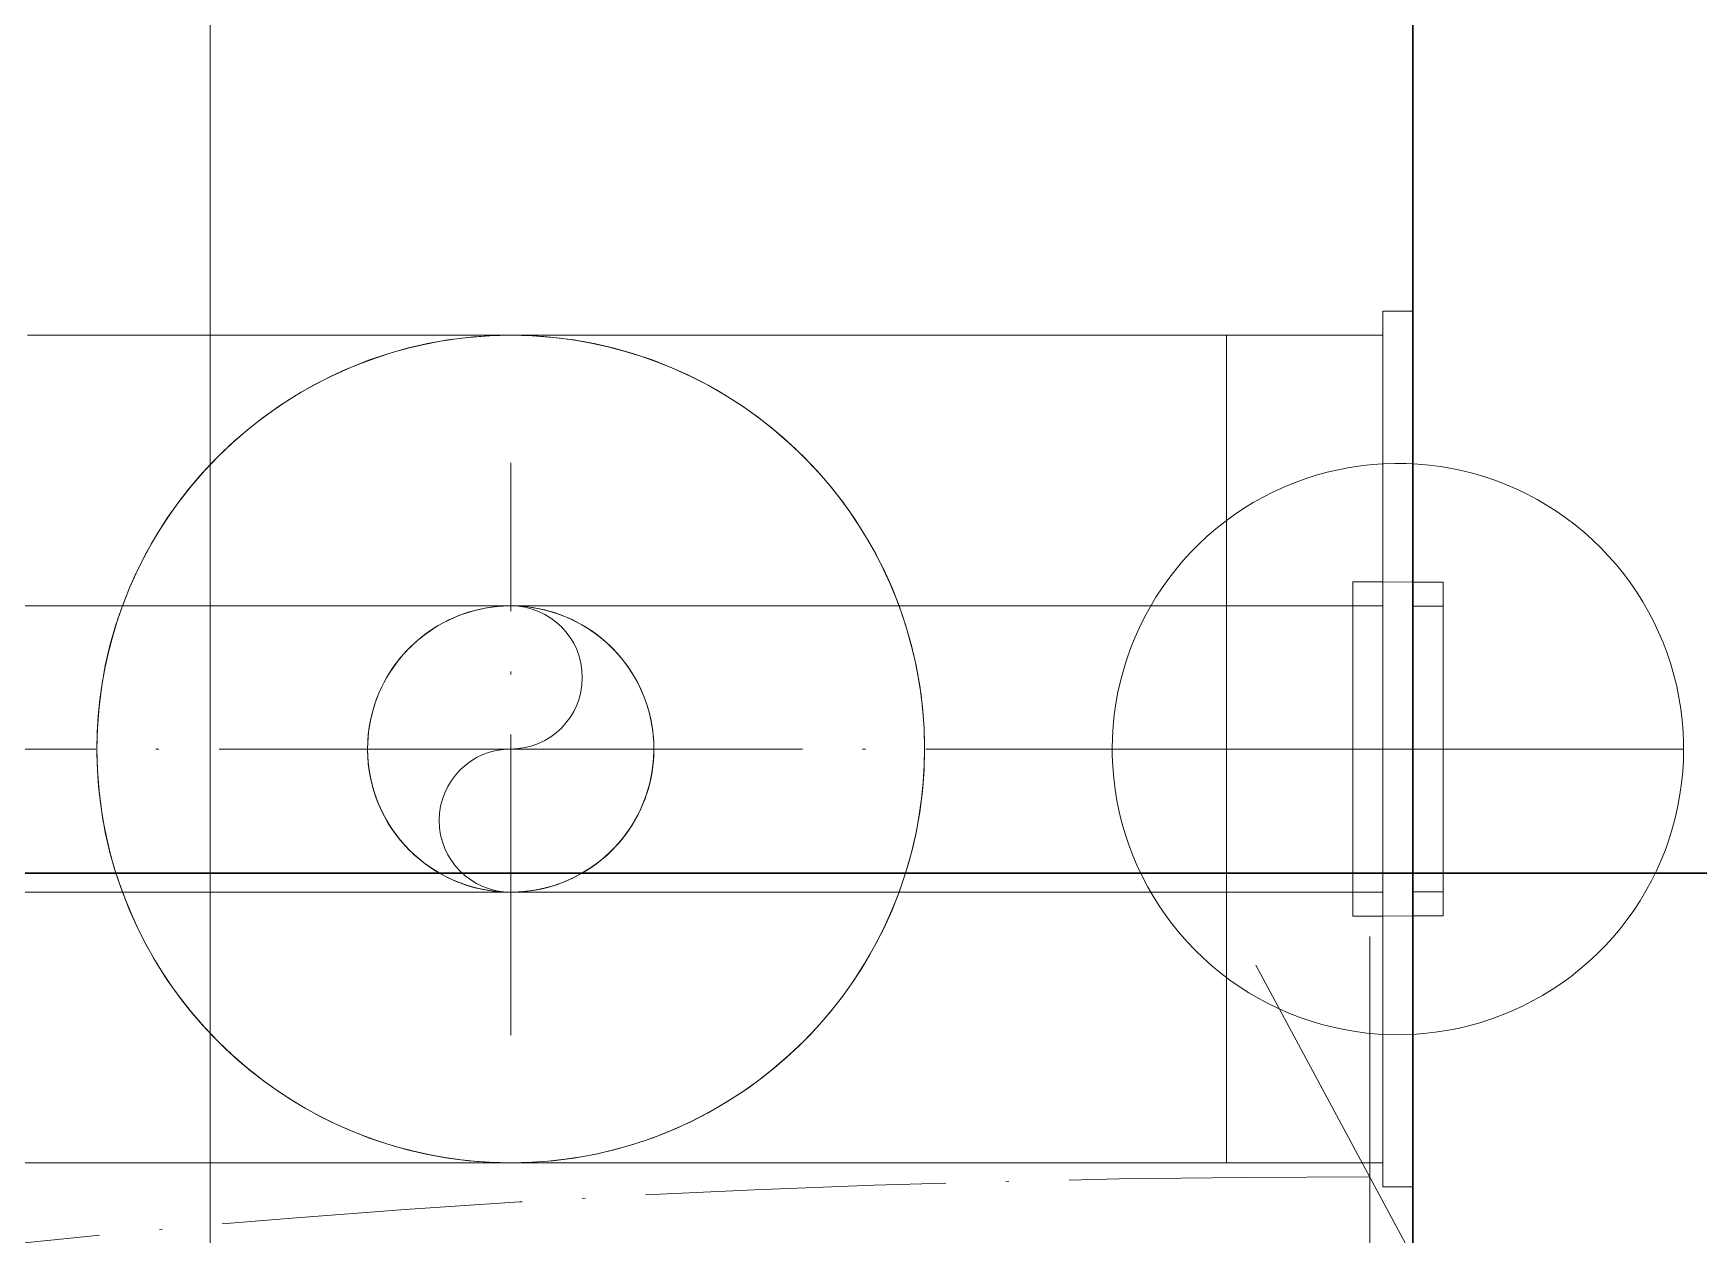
# Model space of a CAD drawing. Header units: millimetres. Extents: x -88595 to 880822, y -1054509 to -148035.
# Drawn here: x 181507.4 to 181562.8, y -269249 to -269209 of the extents above; entities that cross this region are included whole.
import ezdxf

# ---------------------------------------------------------------- set-up
doc = ezdxf.new("R2010")
doc.units = ezdxf.units.MM
for name, pattern in [('$0$ADSK_Осевая', [14, 10, -2, 0, -2]), ('$3$ADSK_Осевая', [14, 10, -2, 0, -2]), ('ADSK_Линия сетки', [25, 20, -2.5, 0, -2.5])]:
    doc.linetypes.add(name, pattern=pattern)
for name, color, linetype, lineweight in [('Витраж', 7, 'Continuous', 9), ('Изоляция', 7, 'Continuous', 18), ('Оборудование', 7, 'Continuous', 18), ('Оси', 7, 'Continuous', 9), ('Стены наружные', 7, 'Continuous', 18), ('Трубопровод', 7, 'Continuous', 18), ('Трубопроводы', 7, 'Continuous', 18)]:
    doc.layers.add(name, color=color, linetype=linetype, lineweight=lineweight)

# ---------------------------------------------------------------- blocks, each defined once
blk = doc.blocks.new('$0$ADSK_Настенный внутренний блок кондиционера1 - AS12BS4HRA-3264940-В_Координация_1 этаж ОВ3')
at = {"layer": 'Оборудование', "color": 150, "lineweight": 30, "true_color": 0x0080ff}
blk.add_line((427.5, 0), (-427.5, 0), dxfattribs=at)
blk = doc.blocks.new('$0$ADSK_МедьПайка_Отвод-гнутая труба - Отвод _гнутая труба_-V44-В_Координация_1 этаж ОВ3')
at = {"layer": 'Трубопроводы', "color": 134, "true_color": 0x00a6a6}
for p, q in [((7945.084, -7785.931), (7940.324, -7785.931)), ((7949.844, -7785.931), (7945.084, -7785.931))]:
    blk.add_line(p, q, dxfattribs=at)
at = {"layer": 'Трубопроводы', "color": 134, "true_color": 0x00a6a6, "flags": 128}
for points in [[(7940.324, -7809.731), (7940.324, -7809.712), (7940.324, -7809.655), (7940.324, -7809.56), (7940.324, -7809.427), (7940.324, -7809.257), (7940.324, -7809.049), (7940.324, -7808.804), (7940.324, -7808.523), (7940.324, -7808.205), (7940.324, -7807.852), (7940.324, -7807.464), (7940.324, -7807.042), (7940.324, -7806.585), (7940.324, -7806.096), (7940.324, -7805.574), (7940.324, -7805.021), (7940.324, -7804.437), (7940.324, -7803.824), (7940.324, -7803.182), (7940.324, -7802.513), (7940.324, -7801.817), (7940.324, -7801.095), (7940.324, -7800.35), (7940.324, -7799.581), (7940.324, -7798.79), (7940.324, -7797.979), (7940.324, -7797.149), (7940.324, -7796.3), (7940.324, -7795.435), (7940.324, -7794.555), (7940.324, -7793.661), (7940.324, -7792.755), (7940.324, -7791.838), (7940.324, -7790.911), (7940.324, -7789.976), (7940.324, -7789.035), (7940.324, -7788.089), (7940.324, -7787.139), (7940.324, -7786.188), (7940.324, -7785.931)], [(7949.844, -7785.931), (7949.844, -7786.883), (7949.844, -7787.833), (7949.844, -7788.78), (7949.844, -7789.723), (7949.844, -7790.659), (7949.844, -7791.588), (7949.844, -7792.508), (7949.844, -7793.418), (7949.844, -7794.315), (7949.844, -7795.199), (7949.844, -7796.068), (7949.844, -7796.921), (7949.844, -7797.757), (7949.844, -7798.573), (7949.844, -7799.37), (7949.844, -7800.144), (7949.844, -7800.896), (7949.844, -7801.624), (7949.844, -7802.327), (7949.844, -7803.004), (7949.844, -7803.654), (7949.844, -7804.275), (7949.844, -7804.866), (7949.844, -7805.428), (7949.844, -7805.958), (7949.844, -7806.456), (7949.844, -7806.922), (7949.844, -7807.353), (7949.844, -7807.751), (7949.844, -7808.114), (7949.844, -7808.441), (7949.844, -7808.732), (7949.844, -7808.986), (7949.844, -7809.204), (7949.844, -7809.385), (7949.844, -7809.528), (7949.844, -7809.633), (7949.844, -7809.7), (7949.844, -7809.73)], [(7940.324, -7809.731), (7940.328, -7809.541), (7940.339, -7809.351), (7940.358, -7809.161), (7940.385, -7808.973), (7940.419, -7808.785), (7940.461, -7808.6), (7940.51, -7808.416), (7940.566, -7808.234), (7940.629, -7808.054), (7940.7, -7807.877), (7940.778, -7807.704), (7940.862, -7807.533), (7940.953, -7807.366), (7941.051, -7807.203), (7941.156, -7807.043), (7941.266, -7806.888), (7941.383, -7806.738), (7941.506, -7806.592), (7941.634, -7806.452), (7941.768, -7806.316), (7941.907, -7806.187), (7942.051, -7806.062), (7942.2, -7805.944), (7942.354, -7805.832), (7942.512, -7805.726), (7942.675, -7805.626), (7942.841, -7805.533), (7943.01, -7805.447), (7943.183, -7805.367), (7943.359, -7805.295), (7943.538, -7805.229), (7943.719, -7805.171), (7943.903, -7805.12), (7944.088, -7805.076), (7944.275, -7805.04), (7944.463, -7805.012), (7944.653, -7804.991), (7944.842, -7804.977), (7945.033, -7804.971), (7945.084, -7804.971)], [(7945.084, -7804.971), (7945.275, -7804.975), (7945.465, -7804.986), (7945.654, -7805.005), (7945.843, -7805.032), (7946.03, -7805.066), (7946.216, -7805.107), (7946.4, -7805.156), (7946.582, -7805.213), (7946.761, -7805.276), (7946.938, -7805.347), (7947.112, -7805.424), (7947.282, -7805.509), (7947.449, -7805.6), (7947.613, -7805.698), (7947.772, -7805.802), (7947.927, -7805.913), (7948.077, -7806.03), (7948.223, -7806.152), (7948.363, -7806.281), (7948.499, -7806.415), (7948.629, -7806.554), (7948.753, -7806.698), (7948.871, -7806.847), (7948.984, -7807.001), (7949.09, -7807.159), (7949.189, -7807.321), (7949.282, -7807.488), (7949.369, -7807.657), (7949.448, -7807.83), (7949.521, -7808.006), (7949.586, -7808.185), (7949.644, -7808.366), (7949.695, -7808.55), (7949.739, -7808.735), (7949.775, -7808.922), (7949.804, -7809.11), (7949.825, -7809.299), (7949.838, -7809.489), (7949.844, -7809.68), (7949.844, -7809.731)], [(7945.084, -7814.491), (7944.894, -7814.487), (7944.704, -7814.476), (7944.514, -7814.457), (7944.326, -7814.43), (7944.139, -7814.396), (7943.953, -7814.355), (7943.769, -7814.306), (7943.587, -7814.249), (7943.407, -7814.186), (7943.231, -7814.115), (7943.057, -7814.038), (7942.886, -7813.953), (7942.719, -7813.862), (7942.556, -7813.764), (7942.396, -7813.66), (7942.242, -7813.549), (7942.091, -7813.432), (7941.946, -7813.31), (7941.805, -7813.181), (7941.67, -7813.047), (7941.54, -7812.908), (7941.415, -7812.764), (7941.297, -7812.615), (7941.185, -7812.461), (7941.079, -7812.303), (7940.979, -7812.141), (7940.886, -7811.975), (7940.8, -7811.805), (7940.72, -7811.632), (7940.648, -7811.456), (7940.582, -7811.277), (7940.524, -7811.096), (7940.473, -7810.912), (7940.43, -7810.727), (7940.393, -7810.54), (7940.365, -7810.352), (7940.344, -7810.163), (7940.33, -7809.973), (7940.324, -7809.782), (7940.324, -7809.731)], [(7949.844, -7809.731), (7949.84, -7809.921), (7949.829, -7810.111), (7949.81, -7810.301), (7949.783, -7810.489), (7949.749, -7810.677), (7949.708, -7810.863), (7949.659, -7811.047), (7949.603, -7811.228), (7949.539, -7811.408), (7949.468, -7811.585), (7949.391, -7811.759), (7949.306, -7811.929), (7949.215, -7812.096), (7949.117, -7812.26), (7949.013, -7812.419), (7948.902, -7812.574), (7948.785, -7812.724), (7948.663, -7812.87), (7948.534, -7813.01), (7948.401, -7813.146), (7948.261, -7813.276), (7948.117, -7813.4), (7947.968, -7813.518), (7947.814, -7813.63), (7947.656, -7813.736), (7947.494, -7813.836), (7947.328, -7813.929), (7947.158, -7814.016), (7946.985, -7814.095), (7946.809, -7814.168), (7946.63, -7814.233), (7946.449, -7814.291), (7946.265, -7814.342), (7946.08, -7814.386), (7945.893, -7814.422), (7945.705, -7814.45), (7945.516, -7814.471), (7945.326, -7814.485), (7945.136, -7814.491), (7945.084, -7814.491)]]:
    blk.add_lwpolyline(points, dxfattribs=at)
at = {"layer": 'Трубопроводы', "color": 134, "true_color": 0x00a6a6}
for start, end in [(90, 270), (270, 90)]:
    blk.add_arc((7945.084, -7809.731), 4.76, start, end, dxfattribs=at)
blk = doc.blocks.new('$0$ADSK_МедьПайка_Отвод-гнутая труба - Отвод _гнутая труба_-V45-В_Координация_1 этаж ОВ3')
at = {"layer": 'Трубопроводы', "color": 134, "true_color": 0x00a6a6}
for p, q in [((7945.084, -7785.931), (7940.324, -7785.931)), ((7949.844, -7785.931), (7945.084, -7785.931))]:
    blk.add_line(p, q, dxfattribs=at)
at = {"layer": 'Трубопроводы', "color": 134, "true_color": 0x00a6a6, "flags": 128}
for points in [[(7940.324, -7785.931), (7940.324, -7786.883), (7940.324, -7787.833), (7940.324, -7788.78), (7940.324, -7789.723), (7940.324, -7790.659), (7940.324, -7791.588), (7940.324, -7792.508), (7940.324, -7793.418), (7940.324, -7794.315), (7940.324, -7795.199), (7940.324, -7796.068), (7940.324, -7796.921), (7940.324, -7797.757), (7940.324, -7798.573), (7940.324, -7799.37), (7940.324, -7800.144), (7940.324, -7800.896), (7940.324, -7801.624), (7940.324, -7802.327), (7940.324, -7803.004), (7940.324, -7803.654), (7940.324, -7804.275), (7940.324, -7804.866), (7940.324, -7805.428), (7940.324, -7805.958), (7940.324, -7806.456), (7940.324, -7806.922), (7940.324, -7807.353), (7940.324, -7807.751), (7940.324, -7808.114), (7940.324, -7808.441), (7940.324, -7808.732), (7940.324, -7808.986), (7940.324, -7809.204), (7940.324, -7809.385), (7940.324, -7809.528), (7940.324, -7809.633), (7940.324, -7809.7), (7940.324, -7809.73)], [(7949.844, -7809.731), (7949.844, -7809.712), (7949.844, -7809.655), (7949.844, -7809.56), (7949.844, -7809.427), (7949.844, -7809.257), (7949.844, -7809.049), (7949.844, -7808.804), (7949.844, -7808.523), (7949.844, -7808.205), (7949.844, -7807.852), (7949.844, -7807.464), (7949.844, -7807.042), (7949.844, -7806.585), (7949.844, -7806.096), (7949.844, -7805.574), (7949.844, -7805.021), (7949.844, -7804.437), (7949.844, -7803.824), (7949.844, -7803.182), (7949.844, -7802.513), (7949.844, -7801.817), (7949.844, -7801.095), (7949.844, -7800.35), (7949.844, -7799.581), (7949.844, -7798.79), (7949.844, -7797.979), (7949.844, -7797.149), (7949.844, -7796.3), (7949.844, -7795.435), (7949.844, -7794.555), (7949.844, -7793.661), (7949.844, -7792.755), (7949.844, -7791.838), (7949.844, -7790.911), (7949.844, -7789.976), (7949.844, -7789.035), (7949.844, -7788.089), (7949.844, -7787.139), (7949.844, -7786.188), (7949.844, -7785.931)]]:
    blk.add_lwpolyline(points, dxfattribs=at)
at = {"layer": 'Трубопроводы', "color": 134, "true_color": 0x00a6a6}
for start, end in [(90, 270), (270, 90)]:
    blk.add_arc((7945.084, -7809.731), 4.76, start, end, dxfattribs=at)
blk = doc.blocks.new('1 этаж')
at = {"layer": 'Витраж', "lineweight": 18}
for p, q in [((217682.711, 659077.605), (217582.711, 659077.605)), ((217682.711, 659027.605), (217682.711, 659077.605))]:
    blk.add_line(p, q, dxfattribs=at)
at = {"layer": 'Оси', "linetype": 'ADSK_Линия сетки', "ltscale": 100}
blk.add_line((217642.711, 697813.244), (217642.711, 631836.469), dxfattribs=at)
at = {"layer": 'Стены наружные', "lineweight": 30}
blk.add_line((217562.711, 659077.605), (217717.711, 659077.605), dxfattribs=at)

msp = doc.modelspace()

# ---------------------------------------------------------------- linework, layer by layer
at = {"layer": 'Изоляция', "color": 134, "true_color": 0x00a6a6}
for p, q in [((181553.252, -269218.248), (181552.252, -269218.248)), ((181552.252, -269218.248), (181552.252, -269247.368)), ((181553.252, -269247.368), (181553.252, -269218.248)), ((181552.252, -269219.048), (181547.052, -269219.048)), ((181547.052, -269219.048), (181547.052, -269246.568)), ((181547.052, -269246.568), (181552.252, -269246.568)), ((181552.252, -269247.368), (181553.252, -269247.368))]:
    msp.add_line(p, q, dxfattribs=at)
at = {"layer": 'Изоляция', "color": 134, "true_color": 0x00a6a6, "flags": 128}
for points in [[(181523.252, -269219.048), (181523.233, -269219.048), (181523.176, -269219.048), (181523.081, -269219.048), (181522.948, -269219.048), (181522.777, -269219.048), (181522.57, -269219.048), (181522.325, -269219.048), (181522.044, -269219.048), (181521.726, -269219.048), (181521.373, -269219.048), (181520.985, -269219.048), (181520.562, -269219.048), (181520.106, -269219.048), (181519.616, -269219.048), (181519.095, -269219.048), (181518.542, -269219.048), (181517.958, -269219.048), (181517.345, -269219.048), (181516.703, -269219.048), (181516.033, -269219.048), (181515.337, -269219.048), (181514.616, -269219.048), (181513.87, -269219.048), (181513.102, -269219.048), (181512.311, -269219.048), (181511.5, -269219.048), (181510.669, -269219.048), (181509.821, -269219.048), (181508.956, -269219.048), (181508.076, -269219.048), (181507.182, -269219.048)], [(181509.492, -269232.808), (181509.503, -269232.258), (181509.536, -269231.709), (181509.591, -269231.161), (181509.668, -269230.616), (181509.766, -269230.075), (181509.886, -269229.538), (181510.028, -269229.006), (181510.19, -269228.48), (181510.374, -269227.961), (181510.578, -269227.45), (181510.802, -269226.948), (181511.047, -269226.454), (181511.311, -269225.971), (181511.594, -269225.499), (181511.895, -269225.039), (181512.215, -269224.591), (181512.552, -269224.156), (181512.907, -269223.735), (181513.278, -269223.329), (181513.665, -269222.938), (181514.068, -269222.562), (181514.485, -269222.203), (181514.916, -269221.861), (181515.36, -269221.536), (181515.817, -269221.23), (181516.286, -269220.942), (181516.766, -269220.673), (181517.257, -269220.423), (181517.757, -269220.193), (181518.266, -269219.984), (181518.783, -269219.795), (181519.307, -269219.626), (181519.837, -269219.479), (181520.373, -269219.353), (181520.913, -269219.249), (181521.457, -269219.166), (181522.004, -269219.105), (181522.553, -269219.066), (181523.103, -269219.049), (181523.252, -269219.048)], [(181523.252, -269219.048), (181523.271, -269219.048), (181523.328, -269219.048), (181523.423, -269219.048), (181523.556, -269219.048), (181523.726, -269219.048), (181523.934, -269219.048), (181524.179, -269219.048), (181524.46, -269219.048), (181524.777, -269219.048), (181525.131, -269219.048), (181525.519, -269219.048), (181525.941, -269219.048), (181526.398, -269219.048), (181526.887, -269219.048), (181527.409, -269219.048), (181527.962, -269219.048), (181528.546, -269219.048), (181529.159, -269219.048), (181529.801, -269219.048), (181530.47, -269219.048), (181531.166, -269219.048), (181531.888, -269219.048), (181532.633, -269219.048), (181533.402, -269219.048), (181534.193, -269219.048), (181535.004, -269219.048), (181535.834, -269219.048), (181536.683, -269219.048), (181537.548, -269219.048), (181538.428, -269219.048), (181539.322, -269219.048), (181540.228, -269219.048), (181541.145, -269219.048), (181542.072, -269219.048), (181543.007, -269219.048), (181543.948, -269219.048), (181544.894, -269219.048), (181545.843, -269219.048), (181546.795, -269219.048), (181547.052, -269219.048)], [(181523.252, -269219.048), (181523.802, -269219.06), (181524.351, -269219.093), (181524.899, -269219.147), (181525.444, -269219.224), (181525.986, -269219.323), (181526.523, -269219.443), (181527.054, -269219.584), (181527.58, -269219.747), (181528.099, -269219.931), (181528.61, -269220.135), (181529.113, -269220.359), (181529.606, -269220.603), (181530.089, -269220.867), (181530.561, -269221.15), (181531.021, -269221.452), (181531.469, -269221.772), (181531.904, -269222.109), (181532.325, -269222.464), (181532.731, -269222.835), (181533.123, -269223.222), (181533.498, -269223.624), (181533.857, -269224.041), (181534.199, -269224.472), (181534.524, -269224.917), (181534.83, -269225.374), (181535.119, -269225.843), (181535.388, -269226.323), (181535.637, -269226.814), (181535.867, -269227.314), (181536.077, -269227.822), (181536.266, -269228.339), (181536.434, -269228.863), (181536.581, -269229.394), (181536.707, -269229.929), (181536.812, -269230.47), (181536.894, -269231.014), (181536.955, -269231.561), (181536.994, -269232.11), (181537.011, -269232.66), (181537.012, -269232.808)], [(181523.252, -269246.568), (181522.702, -269246.557), (181522.152, -269246.524), (181521.605, -269246.47), (181521.06, -269246.393), (181520.518, -269246.294), (181519.981, -269246.174), (181519.449, -269246.033), (181518.923, -269245.87), (181518.405, -269245.686), (181517.893, -269245.482), (181517.391, -269245.258), (181516.898, -269245.014), (181516.415, -269244.75), (181515.943, -269244.467), (181515.482, -269244.165), (181515.034, -269243.845), (181514.6, -269243.508), (181514.179, -269243.153), (181513.772, -269242.782), (181513.381, -269242.395), (181513.006, -269241.993), (181512.646, -269241.576), (181512.304, -269241.145), (181511.98, -269240.7), (181511.673, -269240.243), (181511.385, -269239.774), (181511.116, -269239.294), (181510.866, -269238.803), (181510.637, -269238.303), (181510.427, -269237.795), (181510.238, -269237.278), (181510.07, -269236.754), (181509.922, -269236.223), (181509.796, -269235.688), (181509.692, -269235.147), (181509.609, -269234.603), (181509.549, -269234.056), (181509.51, -269233.507), (181509.493, -269232.957), (181509.492, -269232.808)], [(181537.012, -269232.808), (181537.001, -269233.359), (181536.968, -269233.908), (181536.913, -269234.456), (181536.836, -269235.001), (181536.738, -269235.542), (181536.617, -269236.079), (181536.476, -269236.611), (181536.313, -269237.137), (181536.13, -269237.656), (181535.926, -269238.167), (181535.701, -269238.669), (181535.457, -269239.163), (181535.193, -269239.646), (181534.91, -269240.118), (181534.608, -269240.578), (181534.289, -269241.026), (181533.951, -269241.461), (181533.597, -269241.882), (181533.226, -269242.288), (181532.839, -269242.679), (181532.436, -269243.055), (181532.019, -269243.414), (181531.588, -269243.756), (181531.143, -269244.081), (181530.686, -269244.387), (181530.217, -269244.675), (181529.737, -269244.944), (181529.247, -269245.194), (181528.747, -269245.424), (181528.238, -269245.633), (181527.721, -269245.822), (181527.197, -269245.991), (181526.667, -269246.138), (181526.131, -269246.264), (181525.591, -269246.368), (181525.046, -269246.451), (181524.499, -269246.512), (181523.95, -269246.551), (181523.4, -269246.568), (181523.252, -269246.568)], [(181506.939, -269246.568), (181507.836, -269246.568), (181508.72, -269246.568), (181509.589, -269246.568), (181510.442, -269246.568), (181511.278, -269246.568), (181512.094, -269246.568), (181512.89, -269246.568), (181513.665, -269246.568), (181514.417, -269246.568), (181515.145, -269246.568), (181515.848, -269246.568), (181516.525, -269246.568), (181517.174, -269246.568), (181517.795, -269246.568), (181518.387, -269246.568), (181518.949, -269246.568), (181519.479, -269246.568), (181519.977, -269246.568), (181520.442, -269246.568), (181520.874, -269246.568), (181521.272, -269246.568), (181521.634, -269246.568), (181521.961, -269246.568), (181522.253, -269246.568), (181522.507, -269246.568), (181522.725, -269246.568), (181522.906, -269246.568), (181523.049, -269246.568), (181523.154, -269246.568), (181523.221, -269246.568), (181523.25, -269246.568)], [(181547.052, -269246.568), (181546.1, -269246.568), (181545.15, -269246.568), (181544.203, -269246.568), (181543.26, -269246.568), (181542.323, -269246.568), (181541.394, -269246.568), (181540.475, -269246.568), (181539.565, -269246.568), (181538.668, -269246.568), (181537.784, -269246.568), (181536.914, -269246.568), (181536.061, -269246.568), (181535.226, -269246.568), (181534.41, -269246.568), (181533.613, -269246.568), (181532.839, -269246.568), (181532.087, -269246.568), (181531.358, -269246.568), (181530.655, -269246.568), (181529.979, -269246.568), (181529.329, -269246.568), (181528.708, -269246.568), (181528.117, -269246.568), (181527.555, -269246.568), (181527.025, -269246.568), (181526.527, -269246.568), (181526.061, -269246.568), (181525.629, -269246.568), (181525.232, -269246.568), (181524.869, -269246.568), (181524.542, -269246.568), (181524.251, -269246.568), (181523.996, -269246.568), (181523.779, -269246.568), (181523.598, -269246.568), (181523.455, -269246.568), (181523.35, -269246.568), (181523.283, -269246.568), (181523.253, -269246.568)]]:
    msp.add_lwpolyline(points, dxfattribs=at)
at = {"layer": 'Изоляция', "color": 134, "true_color": 0x00a6a6}
for start, end in [(90, 180), (90, 180), (90, 180), (90, 180), (0, 90), (0, 90), (0, 90), (0, 90), (180, 270), (180, 270), (180, 270), (180, 270), (270, 0), (270, 0), (270, 0), (270, 0)]:
    msp.add_arc((181523.252, -269232.808), 13.76, start, end, dxfattribs=at)
at = {"layer": 'Трубопровод', "color": 134, "linetype": '$0$ADSK_Осевая', "true_color": 0x00a6a6}
for p, q in [((181523.252, -269242.328), (181523.252, -269223.288)), ((181513.732, -269232.808), (181532.772, -269232.808)), ((181552.252, -269232.808), (181547.052, -269232.808)), ((181552.252, -269232.808), (181547.052, -269232.808))]:
    msp.add_line(p, q, dxfattribs=at)
at = {"layer": 'Трубопровод', "color": 134, "true_color": 0x00a6a6}
for p, q in [((181552.252, -269228.048), (181547.052, -269228.048)), ((181547.052, -269237.568), (181552.252, -269237.568))]:
    msp.add_line(p, q, dxfattribs=at)
for centre, radius, start, end in [((181523.252, -269232.808), 4.76, 0, 180), ((181523.252, -269230.428), 2.38, 270, 90), ((181523.252, -269232.808), 4.76, 180, 0), ((181523.252, -269235.188), 2.38, 90, 270)]:
    msp.add_arc(centre, radius, start, end, dxfattribs=at)
at = {"layer": 'Трубопроводы', "color": 134, "true_color": 0x00a6a6}
for p, q in [((181552.252, -269227.248), (181551.252, -269227.248)), ((181551.252, -269227.248), (181551.252, -269238.368)), ((181551.252, -269227.248), (181551.252, -269238.368)), ((181552.252, -269238.368), (181552.252, -269227.248)), ((181552.252, -269238.368), (181552.252, -269227.248)), ((181553.252, -269227.258), (181552.252, -269227.248)), ((181554.252, -269227.258), (181553.252, -269227.258)), ((181553.252, -269227.258), (181553.252, -269238.358)), ((181553.252, -269227.258), (181553.252, -269238.358)), ((181554.252, -269238.358), (181554.252, -269227.258)), ((181554.252, -269238.358), (181554.252, -269227.258)), ((181552.252, -269228.048), (181551.252, -269228.048)), ((181551.252, -269237.568), (181551.252, -269228.048)), ((181551.252, -269237.568), (181551.252, -269228.048)), ((181552.252, -269228.048), (181552.252, -269237.568)), ((181552.252, -269228.048), (181552.252, -269237.568)), ((181554.252, -269228.058), (181553.252, -269228.058)), ((181553.252, -269237.558), (181553.252, -269228.058)), ((181553.252, -269237.558), (181553.252, -269228.058)), ((181554.252, -269228.058), (181554.252, -269237.558)), ((181554.252, -269228.058), (181554.252, -269237.558)), ((181562.252, -269232.808), (181543.252, -269232.808)), ((181562.252, -269232.808), (181543.252, -269232.808)), ((181553.252, -269232.808), (181552.252, -269232.808)), ((181551.252, -269237.568), (181552.252, -269237.568)), ((181553.252, -269237.558), (181554.252, -269237.558)), ((181551.252, -269238.368), (181552.252, -269238.368)), ((181552.252, -269238.368), (181553.252, -269238.358)), ((181553.252, -269238.358), (181554.252, -269238.358))]:
    msp.add_line(p, q, dxfattribs=at)
at = {"layer": 'Трубопроводы', "color": 134, "linetype": '$0$ADSK_Осевая', "true_color": 0x00a6a6}
for p in [(181499.452, -269232.808), (181547.052, -269232.808)]:
    msp.add_line(p, (181523.252, -269232.808), dxfattribs=at)
at = {"layer": 'Трубопроводы', "color": 24, "true_color": 0xa52900}
for p, q in [((181551.818, -269255.037), (181551.818, -269239.037)), ((181555.607, -269254.082), (181548.028, -269239.991))]:
    msp.add_line(p, q, dxfattribs=at)
at = {"layer": 'Трубопроводы', "color": 134, "true_color": 0x00a6a6, "flags": 128}
for points in [[(181543.252, -269232.808), (181543.259, -269232.429), (181543.282, -269232.049), (181543.32, -269231.671), (181543.373, -269231.295), (181543.441, -269230.921), (181543.524, -269230.55), (181543.622, -269230.183), (181543.734, -269229.82), (181543.861, -269229.462), (181544.002, -269229.109), (181544.157, -269228.762), (181544.325, -269228.422), (181544.508, -269228.088), (181544.703, -269227.762), (181544.911, -269227.444), (181545.132, -269227.135), (181545.365, -269226.835), (181545.61, -269226.544), (181545.866, -269226.264), (181546.133, -269225.994), (181546.411, -269225.734), (181546.699, -269225.486), (181546.997, -269225.25), (181547.303, -269225.026), (181547.619, -269224.815), (181547.943, -269224.616), (181548.274, -269224.43), (181548.613, -269224.258), (181548.958, -269224.099), (181549.309, -269223.954), (181549.666, -269223.824), (181550.028, -269223.707), (181550.394, -269223.606), (181550.764, -269223.519), (181551.137, -269223.447), (181551.513, -269223.39), (181551.89, -269223.348), (181552.269, -269223.321), (181552.649, -269223.309), (181553.029, -269223.313), (181553.409, -269223.331), (181553.787, -269223.365), (181554.164, -269223.414), (181554.539, -269223.478), (181554.91, -269223.557), (181555.278, -269223.651), (181555.643, -269223.759), (181556.002, -269223.882), (181556.357, -269224.019), (181556.705, -269224.17), (181557.047, -269224.335), (181557.383, -269224.514), (181557.711, -269224.706), (181558.031, -269224.91), (181558.343, -269225.128), (181558.645, -269225.357), (181558.939, -269225.599), (181559.222, -269225.852), (181559.495, -269226.117), (181559.757, -269226.392), (181560.008, -269226.677), (181560.247, -269226.972), (181560.475, -269227.276), (181560.69, -269227.59), (181560.892, -269227.911), (181561.082, -269228.241), (181561.258, -269228.577), (181561.42, -269228.921), (181561.569, -269229.271), (181561.703, -269229.626), (181561.823, -269229.987), (181561.929, -269230.352), (181562.02, -269230.721), (181562.096, -269231.093), (181562.157, -269231.468), (181562.203, -269231.845), (181562.234, -269232.224), (181562.25, -269232.603), (181562.252, -269232.808)], [(181562.252, -269232.808), (181562.244, -269233.188), (181562.221, -269233.568), (181562.184, -269233.946), (181562.13, -269234.322), (181562.062, -269234.696), (181561.98, -269235.067), (181561.882, -269235.434), (181561.77, -269235.797), (181561.643, -269236.155), (181561.502, -269236.508), (181561.347, -269236.855), (181561.178, -269237.195), (181560.996, -269237.529), (181560.801, -269237.855), (181560.593, -269238.173), (181560.372, -269238.482), (181560.139, -269238.782), (181559.894, -269239.073), (181559.638, -269239.353), (181559.371, -269239.623), (181559.093, -269239.883), (181558.805, -269240.131), (181558.507, -269240.367), (181558.2, -269240.591), (181557.885, -269240.802), (181557.561, -269241.001), (181557.229, -269241.187), (181556.891, -269241.359), (181556.546, -269241.518), (181556.194, -269241.663), (181555.837, -269241.793), (181555.476, -269241.91), (181555.109, -269242.011), (181554.74, -269242.098), (181554.367, -269242.17), (181553.991, -269242.227), (181553.613, -269242.269), (181553.234, -269242.296), (181552.854, -269242.308), (181552.474, -269242.304), (181552.095, -269242.286), (181551.716, -269242.252), (181551.34, -269242.203), (181550.965, -269242.139), (181550.593, -269242.06), (181550.225, -269241.966), (181549.861, -269241.858), (181549.501, -269241.735), (181549.147, -269241.598), (181548.798, -269241.447), (181548.456, -269241.282), (181548.121, -269241.103), (181547.793, -269240.911), (181547.473, -269240.707), (181547.161, -269240.489), (181546.858, -269240.26), (181546.565, -269240.018), (181546.282, -269239.765), (181546.009, -269239.5), (181545.747, -269239.225), (181545.496, -269238.94), (181545.256, -269238.645), (181545.029, -269238.341), (181544.814, -269238.027), (181544.611, -269237.706), (181544.422, -269237.376), (181544.246, -269237.04), (181544.084, -269236.696), (181543.935, -269236.346), (181543.801, -269235.991), (181543.681, -269235.63), (181543.575, -269235.265), (181543.484, -269234.896), (181543.408, -269234.524), (181543.347, -269234.149), (181543.301, -269233.772), (181543.27, -269233.393), (181543.254, -269233.014), (181543.252, -269232.808)]]:
    msp.add_lwpolyline(points, dxfattribs=at)
at = {"layer": 'Трубопроводы', "color": 24, "linetype": '$3$ADSK_Осевая', "true_color": 0xa52900}
msp.add_open_spline([(181551.818, -269247.037), (181190.713, -269247.037), (181441.212, -269624.548), (181802.317, -269624.548)], degree=3, dxfattribs=at)

# ---------------------------------------------------------------- block references
at = {"layer": 'Оборудование', "color": 5, "true_color": 0x0000ff}
msp.add_blockref('1 этаж', (-36129.459, -928314.536), dxfattribs=at)
at = {"layer": 'Оборудование', "color": 150, "lineweight": 30, "true_color": 0x0080ff, "rotation": 90.00000000000011}
msp.add_blockref('$0$ADSK_Настенный внутренний блок кондиционера1 - AS12BS4HRA-3264940-В_Координация_1 этаж ОВ3', (181553.252, -268867.308), dxfattribs=at)
at = {"layer": 'Трубопроводы', "color": 134, "true_color": 0x00a6a6}
for name, p, rotation in [('$0$ADSK_МедьПайка_Отвод-гнутая труба - Отвод _гнутая труба_-V45-В_Координация_1 этаж ОВ3', (173713.521, -277177.893), 90), ('$0$ADSK_МедьПайка_Отвод-гнутая труба - Отвод _гнутая труба_-V44-В_Координация_1 этаж ОВ3', (189332.983, -261287.724), 270)]:
    msp.add_blockref(name, p, dxfattribs=dict(at, rotation=rotation))

doc.saveas('drawing.dxf')
